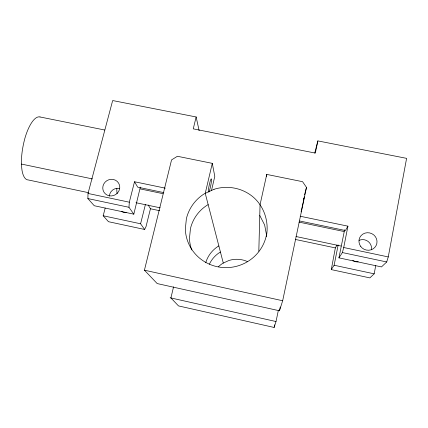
<?xml version="1.0" encoding="UTF-8"?>
<svg xmlns="http://www.w3.org/2000/svg" width="428" height="428" viewBox="0 0 428 428"><rect width="100%" height="100%" fill="white"/><g stroke="black" fill="none" stroke-linecap="round" stroke-linejoin="round"><path stroke-width="0.64" d="M116.839 188.39L116.812 190.257A32.512 7.158 -78.7 0 0 117.101 193.675M258.817 251.231L260.053 204.723L266.751 174.415L302.564 181.686L306.485 187.4L282.673 300.75L279.457 310.781L157.183 283.561L144.429 270.186L171.558 159.906L177.411 156.274L212.293 163.357L214.797 176.379L211.486 190.535M140.341 187.106L133.814 214.161L94.246 205.729L87.858 198.565L88.029 193.461L112.66 100.548L196.136 116.967L199.138 130.652M266.644 176.384L266.751 174.415M133.814 214.161L128.967 207.286L129.32 202.193L134.515 181.745L165.283 188.154M266.328 236.609C269.142 222.4 264.59 207.227 253.718 197.501A40.992 40.109 -9.9 0 0 214.032 189.294M375.752 265.472L374.174 273.824L369.872 277.895L331.283 269.597L335.354 247.908L337.013 245.046M344.61 229.75L338.928 257.859L381.471 266.922L386.709 261.968L388.26 256.928L406.6 158.355L317.865 140.903L314.767 153.037M304.089 197.848L304.297 196.81M338.928 257.859L342.379 252.563L343.721 247.512L347.937 226.171L300.146 216.226M331.283 269.597L334.118 265.242L338.157 244.966M303.682 199.871L303.987 198.362M303.211 202.128L303.575 200.374M173.559 286.819L170.911 297.952L178.503 305.913L274.113 327.452L274.658 324.857M274.113 327.452L276.012 321.53L278.403 310.156M279.457 310.781L280.249 307.004M317.865 140.903L315.313 153.085L193.253 128.855L196.136 116.967M303.088 202.712L301.537 209.955M303.596 199.421L303.88 198.143M301.103 211.887L301.392 210.603M212.293 163.357L205.237 193.338L223.293 263.081M148.238 205.012L150.453 208.762L146.018 226.621L144.605 229.467L108.477 221.699L103.185 215.766L105.192 208.067M144.605 229.467L140.593 223.78L145.44 204.391M304.565 194.842L306.485 187.4M347.937 226.171L345.407 230.542L299.686 220.992M218.863 245.966L218.285 246.234A29.73 29.446 -3.9 0 0 205.724 262.696M220.447 252.065L219.89 252.322A28.43 28.2 -2.1 0 0 209.383 264.172M214.037 189.288L204.434 193.707A40.992 40.109 -9.9 0 0 186.394 218.638L185.329 229.023A40.992 40.109 -9.9 0 0 222.603 267.505A40.992 40.109 -9.9 0 0 266.344 235.593M208.174 204.686L207.425 205.033A38.557 37.83 -9.3 0 0 190.46 228.552L189.47 238.348A38.557 37.83 -9.3 0 0 191.728 249.941M40.023 116.972L104.753 130.016M163.833 192.616L137.704 187.159L134.515 181.745M21.454 164.074L92.378 178.909M140.181 188.903L163.063 193.686M299.038 222.116L344.144 231.543M88.339 192.648L28.296 179.958A32.063 10.941 -79.1 0 1 22.01 170.339C20.549 159.681 22.096 148.869 24.824 138.538A32.063 10.941 -79.1 0 1 40.023 116.972M135.997 202.717L160.168 207.826M296.048 236.529L341.121 246.052M88.029 193.461L129.32 202.193M343.721 247.512L388.26 256.928M150.453 208.762L159.601 210.699M295.502 239.471L335.354 247.908M87.858 198.565L128.967 207.286M342.379 252.563L386.709 261.968M103.185 215.766L140.593 223.78M334.118 265.242L374.174 273.824M144.429 270.186L282.673 300.75M170.162 297.786L276.012 321.53M259.769 215.487L264.643 224.989L266.478 234.704M208.233 191.947A7.174 0.792 -78.3 0 1 210.164 181.36A7.174 0.792 -78.3 0 1 211.421 181.274A7.174 0.792 -78.3 0 1 209.051 191.888M247.577 261.61A26.087 25.931 3.1 0 0 228.91 260.481L222.785 263.316A26.087 25.931 3.2 0 0 218.446 266.746M126.233 212.315A5.837 5.607 -32.2 0 1 121.499 211.304M109.375 196.115A8.239 7.881 -31.7 0 1 119.508 188.432M359.012 240.397A8.683 8.335 23.9 0 1 368.085 241.424A8.683 8.335 23.9 0 1 371.402 249.765M358.241 261.733A6.136 5.906 25 0 1 352.752 260.32M109.172 195.773A8.614 8.218 -31.4 0 0 119.455 185.035A8.614 8.218 -31.4 0 0 105.17 182.071A8.614 8.218 -31.4 0 0 109.172 195.773M360.547 246.239A9.095 8.715 23.2 0 0 376.153 245.485A9.095 8.715 23.2 0 0 367.261 232.72A9.095 8.715 23.2 0 0 360.547 246.239"/></g></svg>
